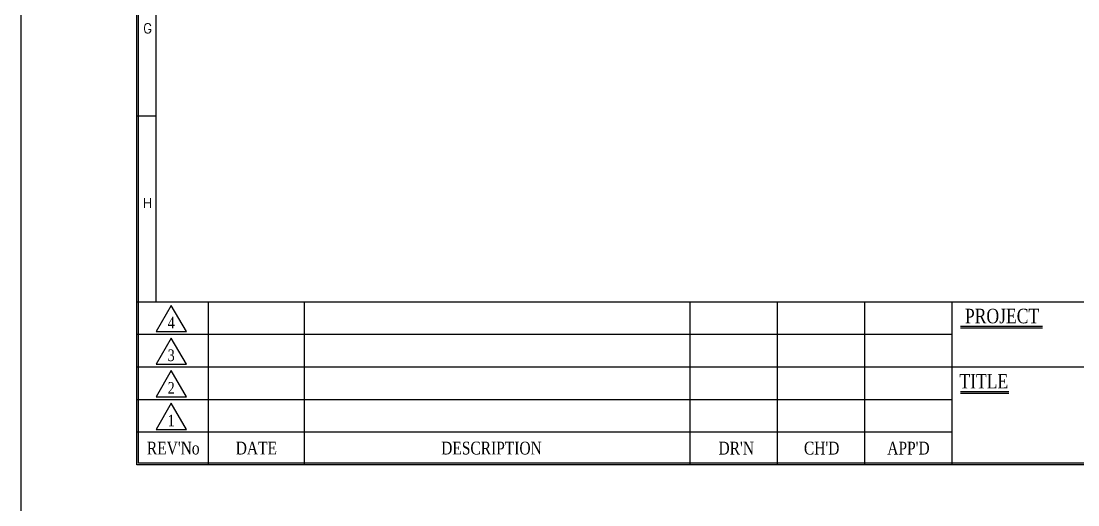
# Model space of a CAD drawing. Header units: millimetres. Extents: x 58 to 898, y 43 to 722.
# Drawn here: x 58 to 237.7, y 337.7 to 420 of the extents above; entities that cross this region are included whole.
import ezdxf
from ezdxf.enums import TextEntityAlignment as Align

# ---------------------------------------------------------------- set-up
doc = ezdxf.new("R2010")
doc.units = ezdxf.units.MM
for name, color, linetype in [('10', 1, 'Continuous'), ('20', 2, 'Continuous'), ('30', 3, 'Continuous'), ('40', 4, 'Continuous'), ('70', 7, 'Continuous')]:
    doc.layers.add(name, color=color, linetype=linetype)
doc.styles.add('SIMPLEX', font='SIMPLEX')
doc.styles.add('SS', font='batang.ttc', dxfattribs={"width": 0.8})

msp = doc.modelspace()

# ---------------------------------------------------------------- linework, layer by layer
msp.add_lwpolyline([(57.955, 623.708), (897.871, 623.708), (897.871, 42.67), (57.955, 42.67)], close=True)
at = {"layer": '10', "color": 7}
for p, q in [((217.712, 367.783), (231.68, 367.783)), ((217.712, 356.695), (225.965, 356.695))]:
    msp.add_line(p, q, dxfattribs=at)
for points in [[(83.492, 371.608), (80.92, 367.153), (86.064, 367.153)], [(83.492, 366.064), (80.92, 361.609), (86.064, 361.609)], [(83.492, 360.52), (80.92, 356.065), (86.064, 356.065)], [(83.492, 354.976), (80.92, 350.521), (86.064, 350.521)]]:
    msp.add_lwpolyline(points, close=True, dxfattribs=at)
at = {"layer": '20', "color": 7}
msp.add_line((80.895, 372.206), (80.895, 608.519), dxfattribs=at)
at = {"layer": '30', "color": 7}
msp.add_line((77.628, 403.886), (80.895, 403.886), dxfattribs=at)
at = {"layer": '40', "color": 7}
for p, q in [((89.771, 372.206), (89.771, 344.486)), ((106.106, 372.206), (106.106, 344.486)), ((171.678, 372.206), (171.678, 344.486)), ((186.528, 372.206), (186.528, 344.486)), ((201.378, 372.206), (201.378, 344.486)), ((216.228, 372.206), (216.228, 344.486)), ((216.228, 366.662), (77.628, 366.662)), ((216.228, 361.118), (77.628, 361.118)), ((305.328, 361.118), (216.228, 361.118)), ((216.228, 355.574), (77.628, 355.574)), ((216.228, 350.03), (77.628, 350.03))]:
    msp.add_line(p, q, dxfattribs=at)
at = {"layer": '70', "color": 7}
for p, q in [((77.628, 372.206), (453.828, 372.206)), ((217.712, 368.08), (231.68, 368.08)), ((217.712, 356.992), (225.965, 356.992))]:
    msp.add_line(p, q, dxfattribs=at)
for points in [[(453.828, 344.486), (77.628, 344.486), (77.628, 611.786), (453.828, 611.786)], [(453.531, 344.783), (77.925, 344.783), (77.925, 611.489), (453.531, 611.489)]]:
    msp.add_lwpolyline(points, close=True, dxfattribs=at)

# ---------------------------------------------------------------- texts
at = {"layer": '30', "color": 7, "style": 'SIMPLEX'}
for s, p in [('G', (79.459, 418.736)), ('H', (79.459, 389.036))]:
    msp.add_text(s, height=1.683, dxfattribs=at).set_placement(p, align=Align.MIDDLE)
at = {"layer": '40', "color": 7, "style": 'SS', "width": 0.8}
for s, height, p in [('4', 1.98, (83.479, 367.687)), ('3', 1.98, (83.479, 362.143)), ('2', 1.98, (83.479, 356.599)), ('1', 1.98, (83.479, 351.055)), ("REV'No", 2.178, (83.825, 346.259)), ('DATE', 2.178, (97.96, 346.259)), ('DESCRIPTION', 2.178, (137.952, 346.259)), ("DR'N", 2.178, (179.577, 346.253)), ("CH'D", 2.178, (194.109, 346.253)), ("APP'D", 2.178, (208.868, 346.253))]:
    msp.add_text(s, height=height, dxfattribs=at).set_placement(p, align=Align.CENTER)
at = {"layer": '70', "color": 7, "style": 'SS', "width": 0.8}
for s, p in [('PROJECT', (224.789, 368.571)), ('TITLE', (221.685, 357.483))]:
    msp.add_text(s, height=2.475, dxfattribs=at).set_placement(p, align=Align.CENTER)

doc.saveas('drawing.dxf')
